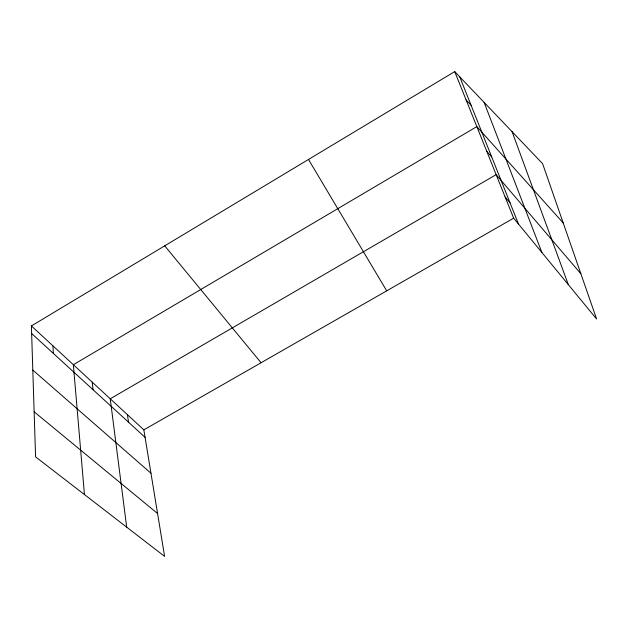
<?xml version="1.0" encoding="UTF-8"?>
<svg xmlns="http://www.w3.org/2000/svg" width="628" height="628" viewBox="0 0 628 628"><rect width="100%" height="100%" fill="white"/><g stroke="black" fill="none" stroke-linecap="round" stroke-linejoin="round"><path stroke-width="0.94" d="M31.4 325.94L143.843 429.85L164.607 556.4L35.584 456.87L31.4 325.94L454.719 71.6L542.6 163.657L596.6 319L513.649 218.175L454.719 71.6M143.843 429.85L513.649 218.175M34.14 411.795L157.573 513.523M32.813 370.088L150.956 473.206M31.643 333.523L145.076 437.355M466.086 99.86L471.102 105.292M563.222 222.979L476.84 126.613L73.35 364.711L84.45 494.566M486.739 151.246L491.708 156.929M580.876 273.777L496.151 174.655L110.238 398.796L126.691 527.151M505.108 196.941L510.022 202.797M164.717 245.838L261.067 362.749M308.489 159.457L386.699 290.835M459.751 76.867L518.524 224.094M484.102 102.372L541.893 252.503M512.087 131.699L568.316 284.625M127.421 414.676L128.528 422.204M92.23 382.154L93.046 389.729M52.917 345.824L53.372 353.415"/></g></svg>
